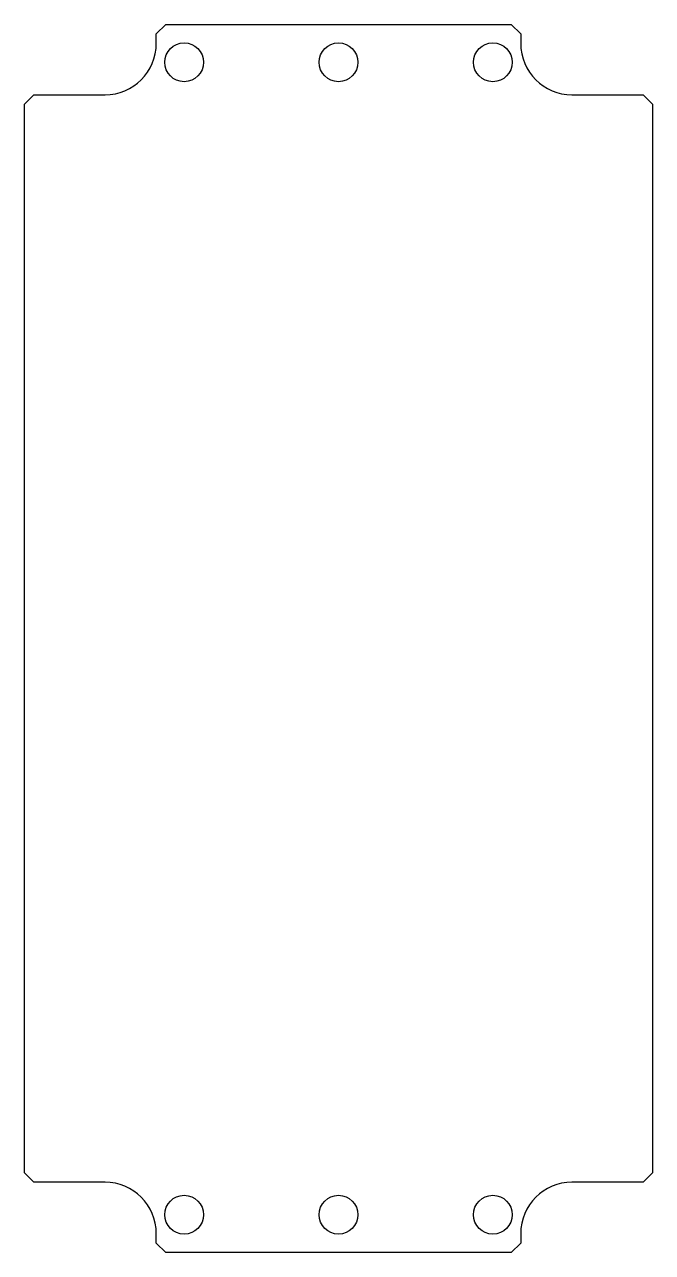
# Model space of a CAD drawing. Header units: millimetres. Extents: x -53 to 53, y -103 to 103.
import ezdxf

# ---------------------------------------------------------------- set-up
doc = ezdxf.new("R2010")
doc.units = ezdxf.units.MM
doc.layers.add('Sketch', color=7, linetype='CONTINUOUS')

msp = doc.modelspace()

# ---------------------------------------------------------------- linework, layer by layer
at = {"layer": 'Sketch'}
for p, q in [((-30.7086, 101.765), (-29.1211, 103.353)), ((-29.1211, 103.353), (29.1211, 103.353)), ((29.1211, 103.353), (30.7086, 101.765)), ((-30.7086, 100.178), (-30.7086, 101.765)), ((30.7086, 101.765), (30.7086, 100.178)), ((-52.9082, 89.9541), (-51.3207, 91.5416)), ((-51.3207, 91.5416), (-39.3446, 91.5416)), ((39.3446, 91.5416), (51.3207, 91.5416)), ((51.3207, 91.5416), (52.9082, 89.9541)), ((-52.9082, -89.9541), (-52.9082, 89.9541)), ((52.9082, 89.9541), (52.9082, -89.9541)), ((-51.3207, -91.5416), (-52.9082, -89.9541)), ((52.9082, -89.9541), (51.3207, -91.5416)), ((-39.3446, -91.5416), (-51.3207, -91.5416)), ((51.3207, -91.5416), (39.3446, -91.5416)), ((-30.7086, -101.765), (-30.7086, -100.178)), ((30.7086, -100.178), (30.7086, -101.765)), ((-29.1211, -103.353), (-30.7086, -101.765)), ((30.7086, -101.765), (29.1211, -103.353)), ((29.1211, -103.353), (-29.1211, -103.353))]:
    msp.add_line(p, q, dxfattribs=at)
for centre in [(-26.0096, 97.0026), (0, 97.0026), (26.0096, 97.0026), (-26.0096, -97.0026), (0, -97.0026), (26.0096, -97.0026)]:
    msp.add_circle(centre, 3.2639, dxfattribs=at)
for centre, start, end in [((-39.3446, 100.178), -90, 0), ((39.3446, 100.178), 180, -90), ((-39.3446, -100.178), 0, 90), ((39.3446, -100.178), 90, 180)]:
    msp.add_arc(centre, 8.636, start, end, dxfattribs=at)

doc.saveas('drawing.dxf')
